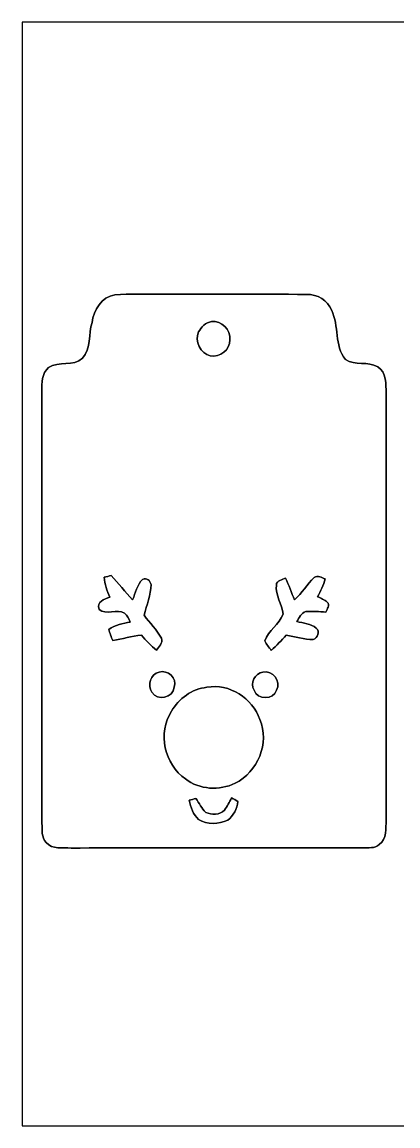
# Model space of a CAD drawing. Header units: centimetres. Extents: x -16.8 to 16.8, y -16.7 to 16.7.
# Drawn here: x -16.77 to -5.41, y -16.67 to 16.67 of the extents above; entities that cross this region are included whole.
import ezdxf

# ---------------------------------------------------------------- set-up
doc = ezdxf.new("R2010")
doc.units = ezdxf.units.CM
doc.header["$MEASUREMENT"] = 0
doc.layers.add('Layer 1', color=7, linetype='Continuous')

msp = doc.modelspace()

# ---------------------------------------------------------------- linework, layer by layer
at = {"layer": 'Layer 1', "color": 7}
for points, knots in [([(-16.77458, 16.66875), (-16.77458, 16.66875), (16.77458, 16.66875), (16.77458, 16.66875), (16.77458, 16.66875), (16.77458, 16.66875), (16.77458, -16.66875), (16.77458, -16.66875), (16.77458, -16.66875), (16.77458, -16.66875), (-16.77458, -16.66875), (-16.77458, -16.66875), (-16.77458, -16.66875), (-16.77458, -16.66875), (-16.77458, 16.66875), (-16.77458, 16.66875), (-16.77458, 16.66875), (-16.77458, 16.66875), (-16.77458, 16.66875), (-16.77458, 16.66875)], [0, 0, 0, 0, 0.16666667, 0.16666667, 0.16666667, 0.16666667, 0.33333333, 0.33333333, 0.33333333, 0.33333333, 0.5, 0.5, 0.5, 0.5, 0.66666667, 0.66666667, 0.66666667, 0.66666667, 1, 1, 1, 1]), ([(-13.97282, 8.42821), (-14.37005, 8.36895), (-14.60606, 7.9696), (-14.65862, 7.60024), (-14.65862, 7.60024), (-14.76446, 7.24112), (-14.69002, 6.81708), (-14.94543, 6.51369), (-14.94543, 6.51369), (-15.22871, 6.25792), (-15.66404, 6.43608), (-15.97272, 6.23605), (-15.97272, 6.23605), (-16.1738, 6.05896), (-16.18862, 5.76933), (-16.17733, 5.52168), (-16.17733, 5.52168), (-16.17204, 1.17016), (-16.17627, -3.18135), (-16.17521, -7.53286), (-16.17521, -7.53286), (-16.15758, -7.72125), (-16.20061, -7.96078), (-16.04222, -8.10472), (-16.04222, -8.10472), (-15.86406, -8.33649), (-15.54304, -8.25182), (-15.29327, -8.27617), (-15.29327, -8.27617), (-12.35287, -8.26911), (-9.41246, -8.27334), (-6.47241, -8.27405), (-6.47241, -8.27405), (-6.30731, -8.25465), (-6.10941, -8.30439), (-5.97994, -8.16645), (-5.97994, -8.16645), (-5.73088, -8.01229), (-5.78062, -7.67221), (-5.76509, -7.42668), (-5.76509, -7.42668), (-5.76968, -3.13408), (-5.76968, 1.15852), (-5.76545, 5.45112), (-5.76545, 5.45112), (-5.77215, 5.72523), (-5.75486, 6.09212), (-6.01874, 6.25969), (-6.01874, 6.25969), (-6.31331, 6.43749), (-6.71371, 6.27839), (-6.99523, 6.48123), (-6.99523, 6.48123), (-7.33531, 6.9021), (-7.18714, 7.493), (-7.41257, 7.9629), (-7.41257, 7.9629), (-7.52651, 8.26417), (-7.84895, 8.45644), (-8.16681, 8.44268), (-8.16681, 8.44268), (-9.63648, 8.46173), (-11.10686, 8.44127), (-12.57653, 8.44973), (-12.57653, 8.44973), (-13.04184, 8.44656), (-13.50857, 8.47019), (-13.97282, 8.42821), (-13.97282, 8.42821), (-13.97282, 8.42821), (-13.97282, 8.42821), (-13.97282, 8.42821)], [0, 0, 0, 0, 0.05263158, 0.05263158, 0.05263158, 0.05263158, 0.10526316, 0.10526316, 0.10526316, 0.10526316, 0.15789474, 0.15789474, 0.15789474, 0.15789474, 0.21052632, 0.21052632, 0.21052632, 0.21052632, 0.26315789, 0.26315789, 0.26315789, 0.26315789, 0.31578947, 0.31578947, 0.31578947, 0.31578947, 0.36842105, 0.36842105, 0.36842105, 0.36842105, 0.42105263, 0.42105263, 0.42105263, 0.42105263, 0.47368421, 0.47368421, 0.47368421, 0.47368421, 0.52631579, 0.52631579, 0.52631579, 0.52631579, 0.57894737, 0.57894737, 0.57894737, 0.57894737, 0.63157895, 0.63157895, 0.63157895, 0.63157895, 0.68421053, 0.68421053, 0.68421053, 0.68421053, 0.73684211, 0.73684211, 0.73684211, 0.73684211, 0.78947368, 0.78947368, 0.78947368, 0.78947368, 0.84210526, 0.84210526, 0.84210526, 0.84210526, 0.89473684, 0.89473684, 0.89473684, 0.89473684, 1, 1, 1, 1]), ([(-11.04759, 7.62529), (-10.74984, 7.66939), (-10.44857, 7.372), (-10.49338, 7.07461), (-10.49338, 7.07461), (-10.47715, 6.78039), (-10.79535, 6.51898), (-11.08322, 6.59059), (-11.08322, 6.59059), (-11.38343, 6.65868), (-11.55912, 7.03016), (-11.4367, 7.30885), (-11.4367, 7.30885), (-11.35451, 7.45737), (-11.22221, 7.59707), (-11.04759, 7.62529)], [0, 0, 0, 0, 0.2, 0.2, 0.2, 0.2, 0.4, 0.4, 0.4, 0.4, 0.6, 0.6, 0.6, 0.6, 1, 1, 1, 1]), ([(-14.28856, -0.09913), (-14.21977, -0.08079), (-14.15133, -0.06244), (-14.08324, -0.04304), (-14.08324, -0.04304), (-13.8497, -0.2734), (-13.6652, -0.54822), (-13.43096, -0.77788), (-13.43096, -0.77788), (-13.3417, -0.57079), (-13.29866, -0.32561), (-13.13074, -0.16439), (-13.13074, -0.16439), (-12.99916, -0.09066), (-12.90391, -0.20955), (-12.87321, -0.31291), (-12.87321, -0.31291), (-12.87392, -0.63641), (-13.00833, -0.93698), (-13.08453, -1.24707), (-13.08453, -1.24707), (-12.90743, -1.47532), (-12.7, -1.68487), (-12.55924, -1.93922), (-12.55924, -1.93922), (-12.51056, -2.09021), (-12.6298, -2.19851), (-12.70953, -2.3047), (-12.70953, -2.3047), (-12.87357, -2.165), (-13.02385, -2.01048), (-13.16567, -1.84856), (-13.16567, -1.84856), (-13.45777, -1.87889), (-13.74069, -1.96286), (-14.03103, -2.00519), (-14.03103, -2.00519), (-14.07795, -1.89794), (-14.11781, -1.78611), (-14.15274, -1.67499), (-14.15274, -1.67499), (-13.96259, -1.53353), (-13.72694, -1.49966), (-13.50151, -1.45062), (-13.50151, -1.45062), (-13.54631, -1.35467), (-13.59041, -1.25271), (-13.67261, -1.18286), (-13.67261, -1.18286), (-13.90156, -1.03787), (-14.24093, -1.25977), (-14.44484, -1.06751), (-14.44484, -1.06751), (-14.53797, -0.82762), (-14.27868, -0.76482), (-14.12275, -0.69956), (-14.12275, -0.69956), (-14.2053, -0.50765), (-14.28327, -0.31115), (-14.28856, -0.09913)], [0, 0, 0, 0, 0.0625, 0.0625, 0.0625, 0.0625, 0.125, 0.125, 0.125, 0.125, 0.1875, 0.1875, 0.1875, 0.1875, 0.25, 0.25, 0.25, 0.25, 0.3125, 0.3125, 0.3125, 0.3125, 0.375, 0.375, 0.375, 0.375, 0.4375, 0.4375, 0.4375, 0.4375, 0.5, 0.5, 0.5, 0.5, 0.5625, 0.5625, 0.5625, 0.5625, 0.625, 0.625, 0.625, 0.625, 0.6875, 0.6875, 0.6875, 0.6875, 0.75, 0.75, 0.75, 0.75, 0.8125, 0.8125, 0.8125, 0.8125, 0.875, 0.875, 0.875, 0.875, 1, 1, 1, 1]), ([(-7.93962, -0.10301), (-7.83202, -0.02575), (-7.71102, -0.11183), (-7.6073, -0.15099), (-7.6073, -0.15099), (-7.65704, -0.34008), (-7.74771, -0.51329), (-7.83731, -0.6858), (-7.83731, -0.6858), (-7.73889, -0.73554), (-7.62953, -0.77082), (-7.54627, -0.84596), (-7.54627, -0.84596), (-7.45455, -0.93663), (-7.55086, -1.05586), (-7.58649, -1.1497), (-7.58649, -1.1497), (-7.78828, -1.14124), (-7.98971, -1.12007), (-8.1915, -1.13101), (-8.1915, -1.13101), (-8.33296, -1.16875), (-8.38447, -1.32927), (-8.47055, -1.43087), (-8.47055, -1.43087), (-8.27229, -1.48978), (-8.04122, -1.4919), (-7.87894, -1.63513), (-7.87894, -1.63513), (-7.76182, -1.73461), (-7.83837, -1.93322), (-7.96749, -1.98014), (-7.96749, -1.98014), (-8.24759, -1.9872), (-8.515, -1.88877), (-8.78946, -1.84785), (-8.78946, -1.84785), (-8.93339, -2.00519), (-9.07521, -2.1657), (-9.23749, -2.3054), (-9.23749, -2.3054), (-9.31157, -2.2165), (-9.38177, -2.12372), (-9.43822, -2.02318), (-9.43822, -2.02318), (-9.32991, -1.70921), (-8.9983, -1.52188), (-8.88259, -1.2125), (-8.88259, -1.2125), (-8.91152, -0.91264), (-9.11507, -0.64735), (-9.08473, -0.33549), (-9.08473, -0.33549), (-9.08614, -0.19579), (-8.89282, -0.1711), (-8.80639, -0.12171), (-8.80639, -0.12171), (-8.70656, -0.33726), (-8.62506, -0.56021), (-8.53793, -0.78105), (-8.53793, -0.78105), (-8.31391, -0.57679), (-8.15411, -0.31503), (-7.93962, -0.10301)], [0, 0, 0, 0, 0.05882353, 0.05882353, 0.05882353, 0.05882353, 0.11764706, 0.11764706, 0.11764706, 0.11764706, 0.17647059, 0.17647059, 0.17647059, 0.17647059, 0.23529412, 0.23529412, 0.23529412, 0.23529412, 0.29411765, 0.29411765, 0.29411765, 0.29411765, 0.35294118, 0.35294118, 0.35294118, 0.35294118, 0.41176471, 0.41176471, 0.41176471, 0.41176471, 0.47058824, 0.47058824, 0.47058824, 0.47058824, 0.52941176, 0.52941176, 0.52941176, 0.52941176, 0.58823529, 0.58823529, 0.58823529, 0.58823529, 0.64705882, 0.64705882, 0.64705882, 0.64705882, 0.70588235, 0.70588235, 0.70588235, 0.70588235, 0.76470588, 0.76470588, 0.76470588, 0.76470588, 0.82352941, 0.82352941, 0.82352941, 0.82352941, 0.88235294, 0.88235294, 0.88235294, 0.88235294, 1, 1, 1, 1]), ([(-12.63121, -2.96333), (-12.37333, -2.87831), (-12.07629, -3.14501), (-12.17542, -3.4163), (-12.17542, -3.4163), (-12.20258, -3.73274), (-12.69153, -3.85833), (-12.84534, -3.56835), (-12.84534, -3.56835), (-13.00304, -3.36197), (-12.89156, -3.01731), (-12.63121, -2.96333)], [0, 0, 0, 0, 0.25, 0.25, 0.25, 0.25, 0.5, 0.5, 0.5, 0.5, 1, 1, 1, 1]), ([(-9.4936, -2.96157), (-9.19445, -2.89454), (-8.92845, -3.23921), (-9.08191, -3.5119), (-9.08191, -3.5119), (-9.16764, -3.81353), (-9.65941, -3.79906), (-9.75642, -3.51226), (-9.75642, -3.51226), (-9.88342, -3.30271), (-9.73138, -2.99226), (-9.4936, -2.96157)], [0, 0, 0, 0, 0.25, 0.25, 0.25, 0.25, 0.5, 0.5, 0.5, 0.5, 1, 1, 1, 1]), ([(-11.18623, -3.42265), (-10.50043, -3.29036), (-9.81322, -3.75567), (-9.5818, -4.39349), (-9.5818, -4.39349), (-9.28053, -5.10399), (-9.64918, -5.98558), (-10.33004, -6.32072), (-10.33004, -6.32072), (-10.80629, -6.54897), (-11.41024, -6.51757), (-11.83393, -6.18878), (-11.83393, -6.18878), (-12.46787, -5.75416), (-12.68166, -4.7939), (-12.25515, -4.14726), (-12.25515, -4.14726), (-12.03748, -3.76026), (-11.63391, -3.46463), (-11.18623, -3.42265)], [0, 0, 0, 0, 0.16666667, 0.16666667, 0.16666667, 0.16666667, 0.33333333, 0.33333333, 0.33333333, 0.33333333, 0.5, 0.5, 0.5, 0.5, 0.66666667, 0.66666667, 0.66666667, 0.66666667, 1, 1, 1, 1]), ([(-11.71751, -6.83507), (-11.65084, -6.81637), (-11.58416, -6.79838), (-11.51714, -6.78039), (-11.51714, -6.78039), (-11.42294, -6.92291), (-11.34145, -7.07672), (-11.22186, -7.19984), (-11.22186, -7.19984), (-11.0423, -7.28345), (-10.79747, -7.2831), (-10.65459, -7.12964), (-10.65459, -7.12964), (-10.57169, -7.01393), (-10.50502, -6.88904), (-10.43764, -6.76416), (-10.43764, -6.76416), (-10.37414, -6.79626), (-10.30781, -6.8259), (-10.25243, -6.87282), (-10.25243, -6.87282), (-10.26619, -7.08836), (-10.37943, -7.30779), (-10.55688, -7.43479), (-10.55688, -7.43479), (-10.82993, -7.56744), (-11.17247, -7.57308), (-11.4367, -7.41504), (-11.4367, -7.41504), (-11.60004, -7.26546), (-11.68083, -7.04885), (-11.71751, -6.83507)], [0, 0, 0, 0, 0.11111111, 0.11111111, 0.11111111, 0.11111111, 0.22222222, 0.22222222, 0.22222222, 0.22222222, 0.33333333, 0.33333333, 0.33333333, 0.33333333, 0.44444444, 0.44444444, 0.44444444, 0.44444444, 0.55555556, 0.55555556, 0.55555556, 0.55555556, 0.66666667, 0.66666667, 0.66666667, 0.66666667, 0.77777778, 0.77777778, 0.77777778, 0.77777778, 1, 1, 1, 1])]:
    msp.add_open_spline(points, degree=3, knots=knots, dxfattribs=at)
at = {"layer": 'Layer 1', "color": 251}
for points, knots in [([(-13.97282, 8.42821), (-13.50857, 8.47019), (-13.04184, 8.44656), (-12.57653, 8.44973), (-12.57653, 8.44973), (-11.10686, 8.44127), (-9.63648, 8.46173), (-8.16681, 8.44268), (-8.16681, 8.44268), (-7.84895, 8.45644), (-7.52651, 8.26417), (-7.41257, 7.9629), (-7.41257, 7.9629), (-7.18714, 7.493), (-7.33531, 6.9021), (-6.99523, 6.48123), (-6.99523, 6.48123), (-6.71371, 6.27839), (-6.31331, 6.43749), (-6.01874, 6.25969), (-6.01874, 6.25969), (-5.75486, 6.09212), (-5.77215, 5.72523), (-5.76545, 5.45112), (-5.76545, 5.45112), (-5.76968, 1.15852), (-5.76968, -3.13408), (-5.76509, -7.42668), (-5.76509, -7.42668), (-5.78062, -7.67221), (-5.73088, -8.01229), (-5.97994, -8.16645), (-5.97994, -8.16645), (-6.10941, -8.30439), (-6.30731, -8.25465), (-6.47241, -8.27405), (-6.47241, -8.27405), (-9.41246, -8.27334), (-12.35287, -8.26911), (-15.29327, -8.27617), (-15.29327, -8.27617), (-15.54304, -8.25182), (-15.86406, -8.33649), (-16.04222, -8.10472), (-16.04222, -8.10472), (-16.20061, -7.96078), (-16.15758, -7.72125), (-16.17521, -7.53286), (-16.17521, -7.53286), (-16.17627, -3.18135), (-16.17204, 1.17016), (-16.17733, 5.52168), (-16.17733, 5.52168), (-16.18862, 5.76933), (-16.1738, 6.05896), (-15.97272, 6.23605), (-15.97272, 6.23605), (-15.66404, 6.43608), (-15.22871, 6.25792), (-14.94543, 6.51369), (-14.94543, 6.51369), (-14.69002, 6.81708), (-14.76446, 7.24112), (-14.65862, 7.60024), (-14.65862, 7.60024), (-14.60606, 7.9696), (-14.37005, 8.36895), (-13.97282, 8.42821), (-13.97282, 8.42821), (-13.97282, 8.42821), (-13.97282, 8.42821), (-13.97282, 8.42821)], [0, 0, 0, 0, 0.05263158, 0.05263158, 0.05263158, 0.05263158, 0.10526316, 0.10526316, 0.10526316, 0.10526316, 0.15789474, 0.15789474, 0.15789474, 0.15789474, 0.21052632, 0.21052632, 0.21052632, 0.21052632, 0.26315789, 0.26315789, 0.26315789, 0.26315789, 0.31578947, 0.31578947, 0.31578947, 0.31578947, 0.36842105, 0.36842105, 0.36842105, 0.36842105, 0.42105263, 0.42105263, 0.42105263, 0.42105263, 0.47368421, 0.47368421, 0.47368421, 0.47368421, 0.52631579, 0.52631579, 0.52631579, 0.52631579, 0.57894737, 0.57894737, 0.57894737, 0.57894737, 0.63157895, 0.63157895, 0.63157895, 0.63157895, 0.68421053, 0.68421053, 0.68421053, 0.68421053, 0.73684211, 0.73684211, 0.73684211, 0.73684211, 0.78947368, 0.78947368, 0.78947368, 0.78947368, 0.84210526, 0.84210526, 0.84210526, 0.84210526, 0.89473684, 0.89473684, 0.89473684, 0.89473684, 1, 1, 1, 1]), ([(-11.04759, 7.62529), (-11.22221, 7.59707), (-11.35451, 7.45737), (-11.4367, 7.30885), (-11.4367, 7.30885), (-11.55912, 7.03016), (-11.38343, 6.65868), (-11.08322, 6.59059), (-11.08322, 6.59059), (-10.79535, 6.51898), (-10.47715, 6.78039), (-10.49338, 7.07461), (-10.49338, 7.07461), (-10.44857, 7.372), (-10.74984, 7.66939), (-11.04759, 7.62529), (-11.04759, 7.62529), (-11.04759, 7.62529), (-11.04759, 7.62529), (-11.04759, 7.62529)], [0, 0, 0, 0, 0.16666667, 0.16666667, 0.16666667, 0.16666667, 0.33333333, 0.33333333, 0.33333333, 0.33333333, 0.5, 0.5, 0.5, 0.5, 0.66666667, 0.66666667, 0.66666667, 0.66666667, 1, 1, 1, 1]), ([(-14.28856, -0.09913), (-14.28327, -0.31115), (-14.2053, -0.50765), (-14.12275, -0.69956), (-14.12275, -0.69956), (-14.27868, -0.76482), (-14.53797, -0.82762), (-14.44484, -1.06751), (-14.44484, -1.06751), (-14.24093, -1.25977), (-13.90156, -1.03787), (-13.67261, -1.18286), (-13.67261, -1.18286), (-13.59041, -1.25271), (-13.54631, -1.35467), (-13.50151, -1.45062), (-13.50151, -1.45062), (-13.72694, -1.49966), (-13.96259, -1.53353), (-14.15274, -1.67499), (-14.15274, -1.67499), (-14.11781, -1.78611), (-14.07795, -1.89794), (-14.03103, -2.00519), (-14.03103, -2.00519), (-13.74069, -1.96286), (-13.45777, -1.87889), (-13.16567, -1.84856), (-13.16567, -1.84856), (-13.02385, -2.01048), (-12.87357, -2.165), (-12.70953, -2.3047), (-12.70953, -2.3047), (-12.6298, -2.19851), (-12.51056, -2.09021), (-12.55924, -1.93922), (-12.55924, -1.93922), (-12.7, -1.68487), (-12.90743, -1.47532), (-13.08453, -1.24707), (-13.08453, -1.24707), (-13.00833, -0.93698), (-12.87392, -0.63641), (-12.87321, -0.31291), (-12.87321, -0.31291), (-12.90391, -0.20955), (-12.99916, -0.09066), (-13.13074, -0.16439), (-13.13074, -0.16439), (-13.29866, -0.32561), (-13.3417, -0.57079), (-13.43096, -0.77788), (-13.43096, -0.77788), (-13.6652, -0.54822), (-13.8497, -0.2734), (-14.08324, -0.04304), (-14.08324, -0.04304), (-14.15133, -0.06244), (-14.21977, -0.08079), (-14.28856, -0.09913), (-14.28856, -0.09913), (-14.28856, -0.09913), (-14.28856, -0.09913), (-14.28856, -0.09913)], [0, 0, 0, 0, 0.05882353, 0.05882353, 0.05882353, 0.05882353, 0.11764706, 0.11764706, 0.11764706, 0.11764706, 0.17647059, 0.17647059, 0.17647059, 0.17647059, 0.23529412, 0.23529412, 0.23529412, 0.23529412, 0.29411765, 0.29411765, 0.29411765, 0.29411765, 0.35294118, 0.35294118, 0.35294118, 0.35294118, 0.41176471, 0.41176471, 0.41176471, 0.41176471, 0.47058824, 0.47058824, 0.47058824, 0.47058824, 0.52941176, 0.52941176, 0.52941176, 0.52941176, 0.58823529, 0.58823529, 0.58823529, 0.58823529, 0.64705882, 0.64705882, 0.64705882, 0.64705882, 0.70588235, 0.70588235, 0.70588235, 0.70588235, 0.76470588, 0.76470588, 0.76470588, 0.76470588, 0.82352941, 0.82352941, 0.82352941, 0.82352941, 0.88235294, 0.88235294, 0.88235294, 0.88235294, 1, 1, 1, 1]), ([(-7.93962, -0.10301), (-8.15411, -0.31503), (-8.31391, -0.57679), (-8.53793, -0.78105), (-8.53793, -0.78105), (-8.62506, -0.56021), (-8.70656, -0.33726), (-8.80639, -0.12171), (-8.80639, -0.12171), (-8.89282, -0.1711), (-9.08614, -0.19579), (-9.08473, -0.33549), (-9.08473, -0.33549), (-9.11507, -0.64735), (-8.91152, -0.91264), (-8.88259, -1.2125), (-8.88259, -1.2125), (-8.9983, -1.52188), (-9.32991, -1.70921), (-9.43822, -2.02318), (-9.43822, -2.02318), (-9.38177, -2.12372), (-9.31157, -2.2165), (-9.23749, -2.3054), (-9.23749, -2.3054), (-9.07521, -2.1657), (-8.93339, -2.00519), (-8.78946, -1.84785), (-8.78946, -1.84785), (-8.515, -1.88877), (-8.24759, -1.9872), (-7.96749, -1.98014), (-7.96749, -1.98014), (-7.83837, -1.93322), (-7.76182, -1.73461), (-7.87894, -1.63513), (-7.87894, -1.63513), (-8.04122, -1.4919), (-8.27229, -1.48978), (-8.47055, -1.43087), (-8.47055, -1.43087), (-8.38447, -1.32927), (-8.33296, -1.16875), (-8.1915, -1.13101), (-8.1915, -1.13101), (-7.98971, -1.12007), (-7.78828, -1.14124), (-7.58649, -1.1497), (-7.58649, -1.1497), (-7.55086, -1.05586), (-7.45455, -0.93663), (-7.54627, -0.84596), (-7.54627, -0.84596), (-7.62953, -0.77082), (-7.73889, -0.73554), (-7.83731, -0.6858), (-7.83731, -0.6858), (-7.74771, -0.51329), (-7.65704, -0.34008), (-7.6073, -0.15099), (-7.6073, -0.15099), (-7.71102, -0.11183), (-7.83202, -0.02575), (-7.93962, -0.10301), (-7.93962, -0.10301), (-7.93962, -0.10301), (-7.93962, -0.10301), (-7.93962, -0.10301)], [0, 0, 0, 0, 0.05555556, 0.05555556, 0.05555556, 0.05555556, 0.11111111, 0.11111111, 0.11111111, 0.11111111, 0.16666667, 0.16666667, 0.16666667, 0.16666667, 0.22222222, 0.22222222, 0.22222222, 0.22222222, 0.27777778, 0.27777778, 0.27777778, 0.27777778, 0.33333333, 0.33333333, 0.33333333, 0.33333333, 0.38888889, 0.38888889, 0.38888889, 0.38888889, 0.44444444, 0.44444444, 0.44444444, 0.44444444, 0.5, 0.5, 0.5, 0.5, 0.55555556, 0.55555556, 0.55555556, 0.55555556, 0.61111111, 0.61111111, 0.61111111, 0.61111111, 0.66666667, 0.66666667, 0.66666667, 0.66666667, 0.72222222, 0.72222222, 0.72222222, 0.72222222, 0.77777778, 0.77777778, 0.77777778, 0.77777778, 0.83333333, 0.83333333, 0.83333333, 0.83333333, 0.88888889, 0.88888889, 0.88888889, 0.88888889, 1, 1, 1, 1]), ([(-12.63121, -2.96333), (-12.89156, -3.01731), (-13.00304, -3.36197), (-12.84534, -3.56835), (-12.84534, -3.56835), (-12.69153, -3.85833), (-12.20258, -3.73274), (-12.17542, -3.4163), (-12.17542, -3.4163), (-12.07629, -3.14501), (-12.37333, -2.87831), (-12.63121, -2.96333), (-12.63121, -2.96333), (-12.63121, -2.96333), (-12.63121, -2.96333), (-12.63121, -2.96333)], [0, 0, 0, 0, 0.2, 0.2, 0.2, 0.2, 0.4, 0.4, 0.4, 0.4, 0.6, 0.6, 0.6, 0.6, 1, 1, 1, 1]), ([(-9.4936, -2.96157), (-9.73138, -2.99226), (-9.88342, -3.30271), (-9.75642, -3.51226), (-9.75642, -3.51226), (-9.65941, -3.79906), (-9.16764, -3.81353), (-9.08191, -3.5119), (-9.08191, -3.5119), (-8.92845, -3.23921), (-9.19445, -2.89454), (-9.4936, -2.96157), (-9.4936, -2.96157), (-9.4936, -2.96157), (-9.4936, -2.96157), (-9.4936, -2.96157)], [0, 0, 0, 0, 0.2, 0.2, 0.2, 0.2, 0.4, 0.4, 0.4, 0.4, 0.6, 0.6, 0.6, 0.6, 1, 1, 1, 1]), ([(-11.18623, -3.42265), (-11.63391, -3.46463), (-12.03748, -3.76026), (-12.25515, -4.14726), (-12.25515, -4.14726), (-12.68166, -4.7939), (-12.46787, -5.75416), (-11.83393, -6.18878), (-11.83393, -6.18878), (-11.41024, -6.51757), (-10.80629, -6.54897), (-10.33004, -6.32072), (-10.33004, -6.32072), (-9.64918, -5.98558), (-9.28053, -5.10399), (-9.5818, -4.39349), (-9.5818, -4.39349), (-9.81322, -3.75567), (-10.50043, -3.29036), (-11.18623, -3.42265), (-11.18623, -3.42265), (-11.18623, -3.42265), (-11.18623, -3.42265), (-11.18623, -3.42265)], [0, 0, 0, 0, 0.14285714, 0.14285714, 0.14285714, 0.14285714, 0.28571429, 0.28571429, 0.28571429, 0.28571429, 0.42857143, 0.42857143, 0.42857143, 0.42857143, 0.57142857, 0.57142857, 0.57142857, 0.57142857, 0.71428571, 0.71428571, 0.71428571, 0.71428571, 1, 1, 1, 1]), ([(-11.71751, -6.83507), (-11.68083, -7.04885), (-11.60004, -7.26546), (-11.4367, -7.41504), (-11.4367, -7.41504), (-11.17247, -7.57308), (-10.82993, -7.56744), (-10.55688, -7.43479), (-10.55688, -7.43479), (-10.37943, -7.30779), (-10.26619, -7.08836), (-10.25243, -6.87282), (-10.25243, -6.87282), (-10.30781, -6.8259), (-10.37414, -6.79626), (-10.43764, -6.76416), (-10.43764, -6.76416), (-10.50502, -6.88904), (-10.57169, -7.01393), (-10.65459, -7.12964), (-10.65459, -7.12964), (-10.79747, -7.2831), (-11.0423, -7.28345), (-11.22186, -7.19984), (-11.22186, -7.19984), (-11.34145, -7.07672), (-11.42294, -6.92291), (-11.51714, -6.78039), (-11.51714, -6.78039), (-11.58416, -6.79838), (-11.65084, -6.81637), (-11.71751, -6.83507)], [0, 0, 0, 0, 0.11111111, 0.11111111, 0.11111111, 0.11111111, 0.22222222, 0.22222222, 0.22222222, 0.22222222, 0.33333333, 0.33333333, 0.33333333, 0.33333333, 0.44444444, 0.44444444, 0.44444444, 0.44444444, 0.55555556, 0.55555556, 0.55555556, 0.55555556, 0.66666667, 0.66666667, 0.66666667, 0.66666667, 0.77777778, 0.77777778, 0.77777778, 0.77777778, 1, 1, 1, 1])]:
    msp.add_open_spline(points, degree=3, knots=knots, dxfattribs=at)

doc.saveas('drawing.dxf')
